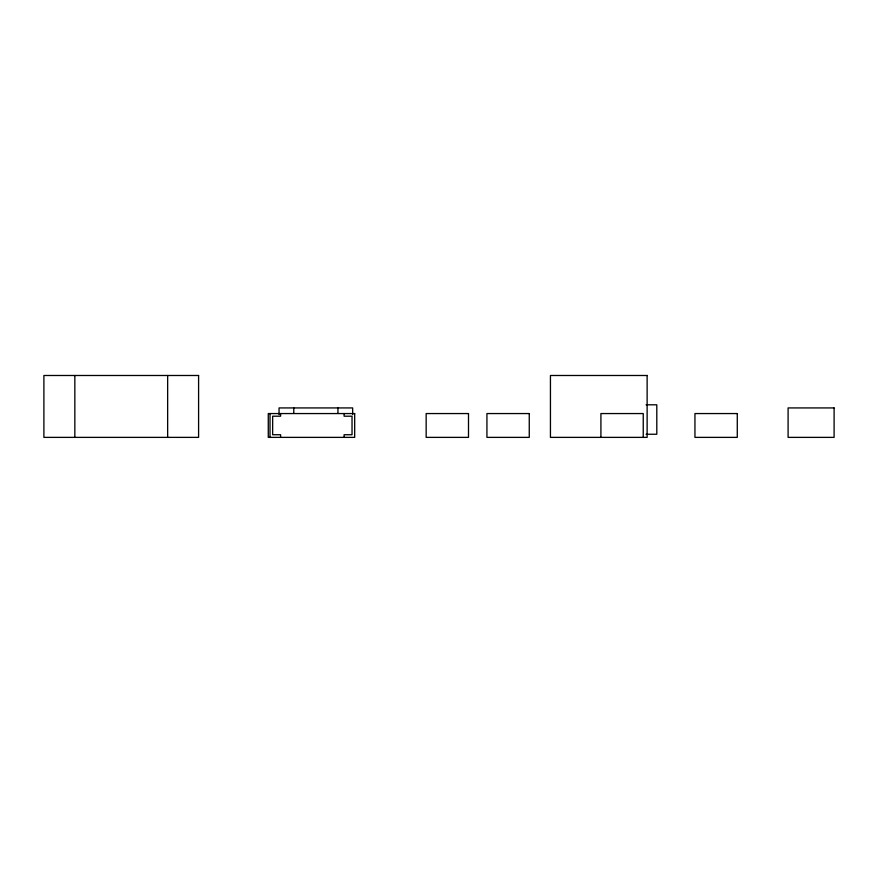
<?xml version="1.0" encoding="UTF-8"?>
<svg xmlns="http://www.w3.org/2000/svg" width="878" height="878" viewBox="0 0 878 878"><rect width="100%" height="100%" fill="white"/><g stroke="black" fill="none" stroke-linecap="round" stroke-linejoin="round"><path stroke-width="1.32" d="M646.087 404.802L656.799 404.802L656.799 434.248L646.087 434.248M643.245 437.376L643.245 413.56L600.914 413.56L600.914 437.376M352.66 414.625L352.66 407.93L279.05 407.93L279.05 414.625M344.099 413.56L344.099 416.205L352.034 416.205L352.034 434.731L344.099 434.731L344.099 437.376M337.942 407.93L337.942 413.351M293.779 407.93L293.779 413.351M280.598 413.56L280.598 416.205L272.652 416.205L272.652 434.731L280.598 434.731L280.598 437.376M270.007 413.56L270.007 437.376M167.654 375.488L167.654 437.376M74.839 375.488L74.839 437.376M198.593 375.488L43.9 375.488L43.9 437.376L198.593 437.376L198.593 375.488M647.13 375.488L550.44 375.488L550.44 437.376L647.13 437.376L647.13 375.488M834.1 407.93L788.093 407.93L788.093 437.376L834.1 437.376L834.1 407.93M354.679 413.56L268.273 413.56L268.273 437.376L354.679 437.376L354.679 413.56M468.501 413.56L426.159 413.56L426.159 437.376L468.501 437.376L468.501 413.56M529.258 413.56L486.928 413.56L486.928 437.376L529.258 437.376L529.258 413.56M737.279 413.56L694.948 413.56L694.948 437.376L737.279 437.376L737.279 413.56"/></g></svg>
